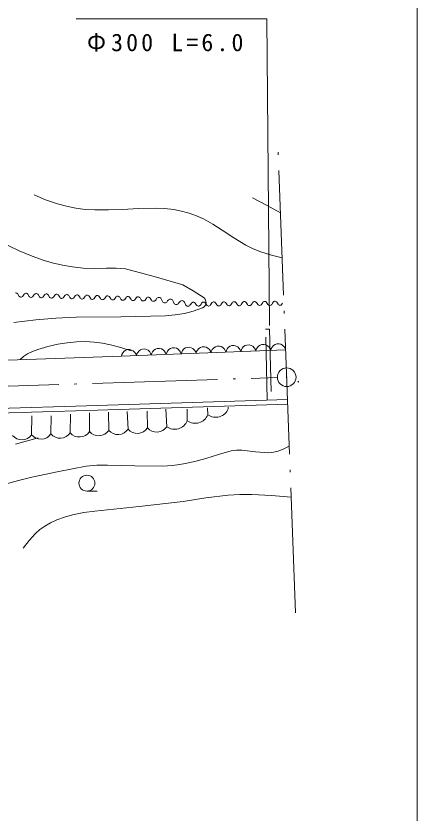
# Model space of a CAD drawing. Units: millimetres, scale not verified. Extents: x 61277 to 701277, y 6480 to 366480.
# Drawn here: x 561760 to 600277, y 229129 to 305660 of the extents above; entities that cross this region are included whole.
import ezdxf

# ---------------------------------------------------------------- set-up
doc = ezdxf.new("R2010")
doc.units = ezdxf.units.MM
doc.header["$LTSCALE"] = 1000
doc.linetypes.add('DASHED', pattern=[7.5, 6, -1.5])
doc.linetypes.add('LONG_DASHED_DOTTED', pattern=[15.25, 12, -1.5, 0.25, -1.5])
doc.layers.add('S-SUV', color=7, linetype='Continuous', lineweight=13)
doc.styles.add('ＭＳ ゴシック', font='')
doc.styles.get('ＭＳ ゴシック').set_extended_font_data('MS Gothic')

msp = doc.modelspace()

# ---------------------------------------------------------------- linework, layer by layer
at = {"layer": 'S-SUV'}
for p, q in [((600277, 6480), (600277, 356480)), ((567529, 305387), (585867, 305387)), ((586111, 275951), (585867, 305387)), ((563506, 288472), (564614, 288018)), ((564614, 288018), (565754, 287617)), ((585821, 287482), (584480, 288209)), ((565754, 287617), (566625, 287382)), ((566625, 287382), (567509, 287205)), ((567509, 287205), (568411, 287088)), ((568411, 287088), (569325, 287030)), ((569325, 287030), (570641, 287030)), ((570641, 287030), (571970, 287090)), ((571970, 287090), (573557, 287182)), ((573557, 287182), (575143, 287213)), ((575143, 287213), (576032, 287171)), ((576032, 287171), (576915, 287069)), ((576915, 287069), (577662, 286928)), ((587164, 286772), (585821, 287482)), ((577662, 286928), (578397, 286728)), ((578397, 286728), (579091, 286475)), ((579091, 286475), (579761, 286166)), ((579761, 286166), (580675, 285653)), ((580675, 285653), (581570, 285081)), ((581570, 285081), (582696, 284341)), ((562064, 283118), (560185, 284016)), ((582696, 284341), (583850, 283656)), ((583850, 283656), (584545, 283311)), ((584545, 283311), (585272, 283019)), ((563166, 282652), (562064, 283118)), ((564284, 282245), (563166, 282652)), ((585272, 283019), (586289, 282698)), ((586289, 282698), (587328, 282428)), ((565244, 281958), (564284, 282245)), ((566219, 281729), (565244, 281958)), ((567206, 281563), (566219, 281729)), ((568200, 281457), (567206, 281563)), ((569329, 281419), (568200, 281457)), ((570454, 281440), (569329, 281419)), ((571370, 281446), (570454, 281440)), ((572275, 281391), (571370, 281446)), ((575029, 280651), (572275, 281391)), ((577770, 279852), (575029, 280651)), ((578779, 279273), (577770, 279852)), ((561785, 279066), (561717, 279068)), ((561849, 279044), (561785, 279066)), ((561889, 279011), (561849, 279044)), ((561932, 278968), (561889, 279011)), ((562048, 278768), (561932, 278968)), ((562088, 278720), (562048, 278768)), ((562141, 278687), (562088, 278720)), ((562197, 278668), (562141, 278687)), ((562258, 278666), (562197, 278668)), ((562322, 278681), (562258, 278666)), ((562375, 278714), (562322, 278681)), ((562415, 278757), (562375, 278714)), ((562480, 278853), (562415, 278757)), ((562544, 278949), (562480, 278853)), ((562584, 278986), (562544, 278949)), ((562635, 279022), (562584, 278986)), ((562696, 279037), (562635, 279022)), ((562765, 279035), (562696, 279037)), ((562828, 279013), (562765, 279035)), ((562869, 278980), (562828, 279013)), ((562911, 278937), (562869, 278980)), ((563028, 278737), (562911, 278937)), ((563068, 278689), (563028, 278737)), ((563121, 278656), (563068, 278689)), ((563176, 278637), (563121, 278656)), ((563237, 278635), (563176, 278637)), ((563302, 278650), (563237, 278635)), ((563354, 278683), (563302, 278650)), ((563395, 278726), (563354, 278683)), ((563459, 278822), (563395, 278726)), ((563523, 278918), (563459, 278822)), ((563564, 278956), (563523, 278918)), ((563614, 278991), (563564, 278956)), ((563676, 279006), (563614, 278991)), ((563744, 279004), (563676, 279006)), ((563807, 278982), (563744, 279004)), ((563848, 278949), (563807, 278982)), ((563891, 278906), (563848, 278949)), ((564007, 278706), (563891, 278906)), ((564047, 278658), (564007, 278706)), ((564100, 278625), (564047, 278658)), ((564156, 278606), (564100, 278625)), ((564217, 278604), (564156, 278606)), ((564281, 278619), (564217, 278604)), ((564334, 278652), (564281, 278619)), ((564374, 278695), (564334, 278652)), ((564438, 278791), (564374, 278695)), ((564503, 278887), (564438, 278791)), ((564543, 278925), (564503, 278887)), ((564593, 278960), (564543, 278925)), ((564655, 278975), (564593, 278960)), ((564724, 278973), (564655, 278975)), ((564787, 278951), (564724, 278973)), ((564827, 278918), (564787, 278951)), ((564870, 278875), (564827, 278918)), ((564986, 278675), (564870, 278875)), ((565026, 278628), (564986, 278675)), ((565079, 278594), (565026, 278628)), ((565135, 278575), (565079, 278594)), ((565196, 278573), (565135, 278575)), ((565260, 278588), (565196, 278573)), ((565313, 278621), (565260, 278588)), ((565353, 278664), (565313, 278621)), ((565418, 278760), (565353, 278664)), ((565482, 278856), (565418, 278760)), ((565522, 278894), (565482, 278856)), ((565573, 278929), (565522, 278894)), ((565634, 278944), (565573, 278929)), ((565703, 278942), (565634, 278944)), ((565766, 278920), (565703, 278942)), ((565807, 278887), (565766, 278920)), ((565849, 278844), (565807, 278887)), ((565966, 278644), (565849, 278844)), ((566006, 278597), (565966, 278644)), ((566059, 278563), (566006, 278597)), ((566292, 278590), (566240, 278557)), ((566333, 278633), (566292, 278590)), ((566397, 278729), (566333, 278633)), ((566461, 278825), (566397, 278729)), ((566502, 278863), (566461, 278825)), ((566552, 278898), (566502, 278863)), ((566614, 278913), (566552, 278898)), ((566682, 278911), (566614, 278913)), ((566745, 278889), (566682, 278911)), ((566786, 278856), (566745, 278889)), ((566829, 278813), (566786, 278856)), ((566945, 278613), (566829, 278813)), ((566985, 278566), (566945, 278613)), ((567312, 278602), (567272, 278559)), ((567376, 278698), (567312, 278602)), ((567441, 278794), (567376, 278698)), ((567481, 278832), (567441, 278794)), ((567531, 278867), (567481, 278832)), ((567593, 278882), (567531, 278867)), ((567662, 278880), (567593, 278882)), ((567725, 278858), (567662, 278880)), ((567765, 278825), (567725, 278858)), ((567808, 278782), (567765, 278825)), ((567924, 278583), (567808, 278782)), ((567964, 278535), (567924, 278583)), ((568356, 278667), (568292, 278571)), ((568420, 278763), (568356, 278667)), ((568461, 278801), (568420, 278763)), ((568511, 278836), (568461, 278801)), ((568572, 278851), (568511, 278836)), ((568641, 278849), (568572, 278851)), ((568704, 278828), (568641, 278849)), ((568745, 278794), (568704, 278828)), ((568787, 278751), (568745, 278794)), ((568904, 278552), (568787, 278751)), ((569335, 278636), (569271, 278540)), ((569400, 278732), (569335, 278636)), ((569440, 278770), (569400, 278732)), ((569490, 278805), (569440, 278770)), ((569552, 278820), (569490, 278805)), ((569620, 278818), (569552, 278820)), ((569683, 278797), (569620, 278818)), ((569724, 278763), (569683, 278797)), ((569767, 278720), (569724, 278763)), ((569883, 278521), (569767, 278720)), ((570315, 278605), (570250, 278509)), ((570379, 278701), (570315, 278605)), ((570419, 278739), (570379, 278701)), ((570469, 278774), (570419, 278739)), ((570531, 278789), (570469, 278774)), ((570600, 278787), (570531, 278789)), ((570663, 278766), (570600, 278787)), ((570703, 278733), (570663, 278766)), ((570746, 278690), (570703, 278733)), ((570862, 278490), (570746, 278690)), ((571294, 278574), (571230, 278478)), ((571358, 278670), (571294, 278574)), ((571399, 278708), (571358, 278670)), ((571449, 278743), (571399, 278708)), ((571511, 278759), (571449, 278743)), ((571579, 278756), (571511, 278759)), ((571642, 278735), (571579, 278756)), ((571683, 278702), (571642, 278735)), ((571725, 278659), (571683, 278702)), ((571842, 278459), (571725, 278659)), ((572338, 278639), (572273, 278543)), ((572378, 278677), (572338, 278639)), ((572428, 278712), (572378, 278677)), ((572490, 278728), (572428, 278712)), ((572558, 278725), (572490, 278728)), ((572621, 278704), (572558, 278725)), ((572662, 278671), (572621, 278704)), ((572705, 278628), (572662, 278671)), ((572821, 278428), (572705, 278628)), ((573317, 278608), (573253, 278512)), ((573357, 278646), (573317, 278608)), ((573407, 278681), (573357, 278646)), ((573469, 278697), (573407, 278681)), ((573538, 278694), (573469, 278697)), ((573601, 278673), (573538, 278694)), ((573641, 278640), (573601, 278673)), ((573684, 278597), (573641, 278640)), ((573800, 278397), (573684, 278597)), ((574296, 278577), (574232, 278481)), ((574337, 278615), (574296, 278577)), ((574387, 278651), (574337, 278615)), ((574449, 278666), (574387, 278651)), ((574517, 278664), (574449, 278666)), ((574580, 278642), (574517, 278664)), ((574621, 278609), (574580, 278642)), ((574664, 278566), (574621, 278609)), ((575347, 278590), (575296, 278552)), ((575409, 278625), (575347, 278590)), ((575481, 278634), (575409, 278625)), ((575559, 278624), (575481, 278634)), ((575628, 278591), (575559, 278624)), ((575670, 278548), (575628, 278591)), ((579821, 278604), (578779, 279273)), ((579943, 278456), (579821, 278604)), ((566114, 278544), (566059, 278563)), ((566176, 278542), (566114, 278544)), ((566240, 278557), (566176, 278542)), ((567038, 278532), (566985, 278566)), ((567094, 278513), (567038, 278532)), ((567155, 278511), (567094, 278513)), ((567219, 278526), (567155, 278511)), ((567272, 278559), (567219, 278526)), ((568017, 278501), (567964, 278535)), ((568073, 278482), (568017, 278501)), ((568134, 278480), (568073, 278482)), ((568198, 278495), (568134, 278480)), ((568251, 278528), (568198, 278495)), ((568292, 278571), (568251, 278528)), ((568944, 278504), (568904, 278552)), ((568997, 278470), (568944, 278504)), ((569052, 278451), (568997, 278470)), ((569114, 278449), (569052, 278451)), ((569178, 278465), (569114, 278449)), ((569230, 278497), (569178, 278465)), ((569271, 278540), (569230, 278497)), ((569923, 278473), (569883, 278521)), ((569976, 278439), (569923, 278473)), ((570032, 278420), (569976, 278439)), ((570093, 278418), (570032, 278420)), ((570157, 278434), (570093, 278418)), ((570210, 278466), (570157, 278434)), ((570250, 278509), (570210, 278466)), ((570903, 278442), (570862, 278490)), ((570955, 278408), (570903, 278442)), ((571011, 278389), (570955, 278408)), ((571072, 278388), (571011, 278389)), ((571137, 278403), (571072, 278388)), ((571189, 278435), (571137, 278403)), ((571230, 278478), (571189, 278435)), ((571882, 278411), (571842, 278459)), ((571935, 278377), (571882, 278411)), ((571990, 278359), (571935, 278377)), ((572052, 278357), (571990, 278359)), ((572116, 278372), (572052, 278357)), ((572168, 278404), (572116, 278372)), ((572209, 278447), (572168, 278404)), ((572273, 278543), (572209, 278447)), ((572861, 278380), (572821, 278428)), ((572914, 278347), (572861, 278380)), ((572970, 278328), (572914, 278347)), ((573031, 278326), (572970, 278328)), ((573095, 278341), (573031, 278326)), ((573148, 278373), (573095, 278341)), ((573188, 278416), (573148, 278373)), ((573253, 278512), (573188, 278416)), ((573841, 278349), (573800, 278397)), ((573893, 278316), (573841, 278349)), ((573949, 278297), (573893, 278316)), ((574010, 278295), (573949, 278297)), ((574075, 278310), (574010, 278295)), ((574127, 278343), (574075, 278310)), ((574168, 278385), (574127, 278343)), ((574232, 278481), (574168, 278385)), ((574780, 278366), (574664, 278566)), ((574820, 278318), (574780, 278366)), ((574873, 278285), (574820, 278318)), ((574929, 278266), (574873, 278285)), ((574990, 278264), (574929, 278266)), ((575054, 278279), (574990, 278264)), ((575106, 278312), (575054, 278279)), ((575147, 278354), (575106, 278312)), ((575211, 278450), (575147, 278354)), ((575296, 278552), (575211, 278450)), ((575714, 278494), (575670, 278548)), ((575822, 278252), (575714, 278494)), ((575862, 278193), (575822, 278252)), ((575918, 278148), (575862, 278193)), ((575980, 278120), (575918, 278148)), ((576049, 278110), (575980, 278120)), ((576124, 278119), (576049, 278110)), ((576188, 278150), (576124, 278119)), ((576240, 278194), (576188, 278150)), ((576325, 278296), (576240, 278194)), ((576410, 278398), (576325, 278296)), ((576460, 278436), (576410, 278398)), ((576522, 278470), (576460, 278436)), ((576594, 278480), (576522, 278470)), ((576672, 278469), (576594, 278480)), ((576741, 278437), (576672, 278469)), ((576784, 278394), (576741, 278437)), ((576827, 278340), (576784, 278394)), ((576936, 278098), (576827, 278340)), ((576976, 278038), (576936, 278098)), ((577032, 277993), (576976, 278038)), ((577093, 277965), (577032, 277993)), ((577163, 277955), (577093, 277965)), ((577238, 277965), (577163, 277955)), ((577302, 277996), (577238, 277965)), ((577353, 278040), (577302, 277996)), ((577438, 278141), (577353, 278040)), ((577523, 278243), (577438, 278141)), ((577574, 278281), (577523, 278243)), ((577635, 278315), (577574, 278281)), ((577708, 278325), (577635, 278315)), ((577786, 278314), (577708, 278325)), ((577855, 278282), (577786, 278314)), ((577897, 278239), (577855, 278282)), ((577941, 278185), (577897, 278239)), ((578049, 277943), (577941, 278185)), ((578089, 277883), (578049, 277943)), ((578145, 277839), (578089, 277883)), ((578206, 277810), (578145, 277839)), ((578276, 277801), (578206, 277810)), ((578351, 277810), (578276, 277801)), ((578415, 277841), (578351, 277810)), ((578466, 277885), (578415, 277841)), ((578551, 277987), (578466, 277885)), ((578612, 278085), (578551, 277987)), ((578650, 278125), (578612, 278085)), ((578699, 278162), (578650, 278125)), ((578760, 278180), (578699, 278162)), ((578829, 278180), (578760, 278180)), ((578892, 278162), (578829, 278180)), ((578934, 278130), (578892, 278162)), ((578979, 278089), (578934, 278130)), ((579103, 277894), (578979, 278089)), ((579146, 277848), (579103, 277894)), ((579200, 277817), (579146, 277848)), ((579256, 277801), (579200, 277817)), ((579381, 277819), (579317, 277801)), ((579432, 277854), (579381, 277819)), ((579471, 277898), (579432, 277854)), ((579531, 277997), (579471, 277898)), ((579591, 278095), (579531, 277997)), ((579630, 278135), (579591, 278095)), ((579678, 278172), (579630, 278135)), ((579739, 278190), (579678, 278172)), ((579808, 278191), (579739, 278190)), ((579872, 278172), (579808, 278191)), ((579845, 277735), (579965, 277891)), ((579914, 278140), (579872, 278172)), ((579958, 278099), (579914, 278140)), ((580008, 278283), (579943, 278456)), ((580083, 277905), (579958, 278099)), ((579965, 277891), (580017, 278080)), ((580017, 278080), (580008, 278283)), ((580125, 277859), (580083, 277905)), ((580179, 277827), (580125, 277859)), ((580236, 277811), (580179, 277827)), ((580297, 277811), (580236, 277811)), ((580360, 277829), (580297, 277811)), ((580411, 277864), (580360, 277829)), ((580450, 277909), (580411, 277864)), ((580510, 278007), (580450, 277909)), ((580570, 278106), (580510, 278007)), ((580609, 278145), (580570, 278106)), ((580658, 278183), (580609, 278145)), ((580719, 278200), (580658, 278183)), ((580787, 278201), (580719, 278200)), ((580851, 278182), (580787, 278201)), ((580893, 278151), (580851, 278182)), ((580938, 278110), (580893, 278151)), ((581062, 277915), (580938, 278110)), ((581104, 277869), (581062, 277915)), ((581158, 277838), (581104, 277869)), ((581215, 277821), (581158, 277838)), ((581276, 277822), (581215, 277821)), ((581340, 277840), (581276, 277822)), ((581391, 277874), (581340, 277840)), ((581429, 277919), (581391, 277874)), ((581490, 278017), (581429, 277919)), ((581550, 278116), (581490, 278017)), ((581588, 278156), (581550, 278116)), ((581637, 278193), (581588, 278156)), ((581698, 278211), (581637, 278193)), ((581767, 278211), (581698, 278211)), ((581831, 278192), (581767, 278211)), ((581872, 278161), (581831, 278192)), ((581917, 278120), (581872, 278161)), ((582041, 277925), (581917, 278120)), ((582084, 277879), (582041, 277925)), ((582138, 277848), (582084, 277879)), ((582194, 277831), (582138, 277848)), ((582255, 277832), (582194, 277831)), ((582319, 277850), (582255, 277832)), ((582370, 277885), (582319, 277850)), ((582409, 277929), (582370, 277885)), ((582469, 278028), (582409, 277929)), ((582529, 278126), (582469, 278028)), ((582568, 278166), (582529, 278126)), ((582616, 278203), (582568, 278166)), ((582677, 278221), (582616, 278203)), ((582746, 278222), (582677, 278221)), ((582810, 278203), (582746, 278222)), ((582852, 278171), (582810, 278203)), ((582896, 278130), (582852, 278171)), ((583021, 277936), (582896, 278130)), ((583063, 277890), (583021, 277936)), ((583117, 277858), (583063, 277890)), ((583174, 277842), (583117, 277858)), ((583235, 277842), (583174, 277842)), ((583298, 277860), (583235, 277842)), ((583349, 277895), (583298, 277860)), ((583388, 277940), (583349, 277895)), ((583448, 278038), (583388, 277940)), ((583508, 278137), (583448, 278038)), ((583547, 278176), (583508, 278137)), ((583596, 278214), (583547, 278176)), ((583657, 278231), (583596, 278214)), ((583725, 278232), (583657, 278231)), ((583789, 278213), (583725, 278232)), ((583831, 278182), (583789, 278213)), ((583876, 278141), (583831, 278182)), ((584000, 277946), (583876, 278141)), ((584042, 277900), (584000, 277946)), ((584096, 277869), (584042, 277900)), ((584153, 277852), (584096, 277869)), ((584214, 277853), (584153, 277852)), ((584278, 277871), (584214, 277853)), ((584329, 277905), (584278, 277871)), ((584367, 277950), (584329, 277905)), ((584428, 278048), (584367, 277950)), ((584488, 278147), (584428, 278048)), ((584527, 278187), (584488, 278147)), ((584575, 278224), (584527, 278187)), ((584636, 278242), (584575, 278224)), ((584705, 278242), (584636, 278242)), ((584769, 278223), (584705, 278242)), ((584811, 278192), (584769, 278223)), ((584855, 278151), (584811, 278192)), ((584980, 277956), (584855, 278151)), ((585022, 277910), (584980, 277956)), ((585076, 277879), (585022, 277910)), ((585132, 277862), (585076, 277879)), ((585194, 277863), (585132, 277862)), ((585257, 277881), (585194, 277863)), ((585308, 277916), (585257, 277881)), ((585347, 277960), (585308, 277916)), ((585407, 278059), (585347, 277960)), ((585467, 278157), (585407, 278059)), ((585506, 278197), (585467, 278157)), ((585554, 278234), (585506, 278197)), ((585616, 278252), (585554, 278234)), ((585684, 278253), (585616, 278252)), ((585748, 278234), (585684, 278253)), ((585790, 278202), (585748, 278234)), ((585834, 278161), (585790, 278202)), ((585959, 277967), (585834, 278161)), ((586001, 277921), (585959, 277967)), ((586055, 277889), (586001, 277921)), ((586112, 277873), (586055, 277889)), ((586173, 277873), (586112, 277873)), ((586236, 277891), (586173, 277873)), ((586287, 277926), (586236, 277891)), ((586326, 277970), (586287, 277926)), ((586386, 278069), (586326, 277970)), ((586447, 278168), (586386, 278069)), ((586485, 278207), (586447, 278168)), ((586534, 278244), (586485, 278207)), ((586595, 278262), (586534, 278244)), ((586663, 278263), (586595, 278262)), ((586727, 278244), (586663, 278263)), ((586769, 278213), (586727, 278244)), ((586814, 278171), (586769, 278213)), ((586938, 277977), (586814, 278171)), ((586980, 277931), (586938, 277977)), ((587035, 277900), (586980, 277931)), ((587091, 277883), (587035, 277900)), ((587152, 277884), (587091, 277883)), ((587216, 277901), (587152, 277884)), ((587267, 277936), (587216, 277901)), ((587306, 277981), (587267, 277936)), ((587366, 278079), (587306, 277981)), ((577050, 276951), (577940, 277101)), ((577940, 277101), (578773, 277318)), ((578773, 277318), (579682, 277622)), ((579317, 277801), (579256, 277801)), ((579682, 277622), (579845, 277735)), ((561556, 276224), (563664, 276499)), ((563664, 276499), (565605, 276655)), ((565605, 276655), (567548, 276751)), ((567548, 276751), (571840, 276774)), ((571840, 276774), (576136, 276858)), ((576136, 276858), (577050, 276951)), ((585724, 275581), (586123, 275591)), ((564831, 273926), (565796, 274140)), ((565796, 274140), (566679, 274281)), ((566679, 274281), (567585, 274364)), ((567585, 274364), (568436, 274388)), ((568436, 274388), (569283, 274351)), ((569283, 274351), (570065, 274250)), ((570065, 274250), (570848, 274089)), ((570848, 274089), (571838, 273814)), ((582507, 274007), (582340, 273947)), ((582729, 274016), (582507, 274007)), ((582900, 273969), (582729, 274016)), ((583774, 274003), (583620, 273911)), ((583941, 274063), (583774, 274003)), ((584163, 274072), (583941, 274063)), ((584334, 274024), (584163, 274072)), ((584495, 273944), (584334, 274024)), ((585208, 274058), (585054, 273966)), ((585375, 274118), (585208, 274058)), ((585597, 274127), (585375, 274118)), ((585767, 274080), (585597, 274127)), ((585929, 274000), (585767, 274080)), ((586074, 273848), (585929, 274000)), ((586488, 274021), (586354, 273858)), ((586642, 274114), (586488, 274021)), ((586809, 274174), (586642, 274114)), ((587031, 274183), (586809, 274174)), ((587201, 274135), (587031, 274183)), ((587362, 274055), (587201, 274135)), ((587508, 273903), (587362, 274055)), ((562855, 273208), (563346, 273455)), ((563346, 273455), (563867, 273650)), ((563867, 273650), (564831, 273926)), ((571838, 273814), (572823, 273496)), ((571887, 272993), (587660, 273604)), ((572015, 273304), (571938, 273161)), ((572149, 273467), (572015, 273304)), ((572303, 273559), (572149, 273467)), ((572469, 273619), (572303, 273559)), ((572692, 273628), (572469, 273619)), ((572862, 273580), (572692, 273628)), ((573023, 273501), (572862, 273580)), ((573169, 273348), (573023, 273501)), ((573261, 273212), (573169, 273348)), ((573372, 273216), (573321, 273049)), ((573449, 273359), (573372, 273216)), ((573583, 273522), (573449, 273359)), ((573737, 273614), (573583, 273522)), ((573903, 273675), (573737, 273614)), ((574126, 273683), (573903, 273675)), ((574296, 273636), (574126, 273683)), ((574457, 273556), (574296, 273636)), ((574603, 273404), (574457, 273556)), ((574695, 273267), (574603, 273404)), ((574755, 273104), (574695, 273267)), ((574806, 273272), (574755, 273104)), ((574883, 273415), (574806, 273272)), ((575016, 273578), (574883, 273415)), ((575171, 273670), (575016, 273578)), ((575337, 273730), (575171, 273670)), ((575560, 273739), (575337, 273730)), ((575730, 273691), (575560, 273739)), ((575891, 273611), (575730, 273691)), ((576037, 273459), (575891, 273611)), ((576129, 273323), (576037, 273459)), ((576189, 273160), (576129, 273323)), ((576240, 273327), (576189, 273160)), ((576317, 273470), (576240, 273327)), ((576450, 273633), (576317, 273470)), ((576605, 273725), (576450, 273633)), ((576771, 273786), (576605, 273725)), ((576993, 273794), (576771, 273786)), ((577164, 273747), (576993, 273794)), ((577325, 273667), (577164, 273747)), ((577471, 273515), (577325, 273667)), ((577562, 273378), (577471, 273515)), ((577623, 273215), (577562, 273378)), ((577674, 273382), (577623, 273215)), ((577751, 273525), (577674, 273382)), ((577884, 273689), (577751, 273525)), ((578039, 273781), (577884, 273689)), ((578205, 273841), (578039, 273781)), ((578427, 273850), (578205, 273841)), ((578598, 273802), (578427, 273850)), ((578759, 273722), (578598, 273802)), ((578905, 273570), (578759, 273722)), ((578996, 273434), (578905, 273570)), ((579056, 273271), (578996, 273434)), ((579107, 273438), (579056, 273271)), ((579185, 273581), (579107, 273438)), ((579318, 273744), (579185, 273581)), ((579473, 273836), (579318, 273744)), ((579639, 273897), (579473, 273836)), ((579861, 273905), (579639, 273897)), ((580032, 273858), (579861, 273905)), ((580193, 273778), (580032, 273858)), ((580339, 273626), (580193, 273778)), ((580430, 273489), (580339, 273626)), ((580490, 273326), (580430, 273489)), ((580541, 273493), (580490, 273326)), ((580618, 273636), (580541, 273493)), ((580752, 273800), (580618, 273636)), ((580907, 273892), (580752, 273800)), ((581073, 273952), (580907, 273892)), ((581295, 273961), (581073, 273952)), ((581466, 273913), (581295, 273961)), ((581627, 273833), (581466, 273913)), ((581773, 273681), (581627, 273833)), ((581864, 273545), (581773, 273681)), ((581924, 273382), (581864, 273545)), ((581975, 273549), (581924, 273382)), ((582052, 273692), (581975, 273549)), ((582186, 273855), (582052, 273692)), ((582340, 273947), (582186, 273855)), ((583061, 273889), (582900, 273969)), ((583207, 273737), (583061, 273889)), ((583298, 273600), (583207, 273737)), ((583358, 273437), (583298, 273600)), ((583409, 273604), (583358, 273437)), ((583486, 273747), (583409, 273604)), ((583620, 273911), (583486, 273747)), ((584641, 273792), (584495, 273944)), ((584732, 273656), (584641, 273792)), ((584792, 273493), (584732, 273656)), ((584843, 273660), (584792, 273493)), ((584920, 273803), (584843, 273660)), ((585054, 273966), (584920, 273803)), ((586166, 273711), (586074, 273848)), ((586226, 273548), (586166, 273711)), ((586277, 273715), (586226, 273548)), ((586354, 273858), (586277, 273715)), ((587600, 273767), (587508, 273903)), ((587660, 273604), (587600, 273767)), ((552044, 272317), (561899, 272655)), ((561899, 272655), (571887, 272993)), ((562175, 272664), (562491, 272955)), ((562491, 272955), (562855, 273208)), ((571938, 273161), (571887, 272993)), ((573321, 273049), (573261, 273212)), ((587840, 268826), (568545, 268240)), ((568545, 268240), (551607, 267714)), ((568559, 267790), (587857, 268377)), ((576239, 266221), (576159, 267897)), ((578210, 266796), (578193, 267905)), ((580181, 267370), (580166, 268021)), ((582152, 267944), (582147, 268083)), ((550955, 267243), (568559, 267790)), ((563264, 265457), (563276, 267265)), ((565113, 265523), (565144, 267265)), ((566968, 265639), (566988, 267428)), ((568822, 265756), (568831, 267564)), ((570676, 265872), (570648, 267618)), ((572531, 265989), (572437, 267672)), ((574385, 266105), (574362, 267699)), ((561706, 264556), (563883, 265159)), ((586930, 263882), (587473, 264097)), ((587473, 264097), (588007, 264369)), ((580001, 263168), (581214, 263564)), ((581214, 263564), (582441, 263902)), ((582441, 263902), (582949, 263972)), ((582949, 263972), (583463, 263982)), ((583463, 263982), (584757, 263812)), ((584757, 263812), (586030, 263705)), ((586030, 263705), (586480, 263763)), ((586480, 263763), (586930, 263882)), ((568507, 262432), (569519, 262515)), ((569519, 262515), (570547, 262538)), ((570547, 262538), (573185, 262450)), ((575814, 262423), (576834, 262507)), ((576834, 262507), (577848, 262651)), ((577848, 262651), (578923, 262878)), ((578923, 262878), (580001, 263168)), ((563287, 261373), (565893, 261932)), ((565893, 261932), (568507, 262432)), ((573185, 262450), (575814, 262423)), ((560713, 260694), (561996, 261063)), ((561996, 261063), (563287, 261373)), ((568575, 260036), (569570, 260036)), ((579986, 259383), (582144, 259654)), ((582144, 259654), (583272, 259709)), ((583272, 259709), (584403, 259703)), ((584403, 259703), (586301, 259606)), ((586301, 259606), (588193, 259451)), ((573594, 258558), (577832, 259052)), ((577832, 259052), (579986, 259383)), ((567205, 257758), (568272, 257971)), ((568272, 257971), (569349, 258124)), ((569349, 258124), (573594, 258558)), ((565083, 257006), (565679, 257277)), ((565679, 257277), (566430, 257546)), ((566430, 257546), (567205, 257758)), ((564052, 256345), (564519, 256682)), ((564519, 256682), (565083, 257006)), ((563016, 255291), (563632, 255969)), ((563632, 255969), (564052, 256345)), ((562446, 254574), (563016, 255291))]:
    msp.add_line(p, q, dxfattribs=at)
at = {"layer": 'S-SUV', "linetype": 'LONG_DASHED_DOTTED'}
for p, q in [((588610, 248357), (586924, 293167)), ((553874, 269888), (586859, 270943))]:
    msp.add_line(p, q, dxfattribs=at)
at = {"layer": 'S-SUV', "linetype": 'DASHED'}
for p, q in [((585890, 268805), (585724, 275581)), ((586123, 275591), (586290, 268815))]:
    msp.add_line(p, q, dxfattribs=at)
at = {"layer": 'S-SUV'}
for centre, radius in [((587759, 270972), 896), ((587759, 270972), 27), ((588872, 270544), 31.2), ((588872, 270544), 25), ((588872, 270544), 18.8), ((588872, 270544), 12.5), ((588872, 270544), 6.2), ((568575, 260801), 765)]:
    msp.add_circle(centre, radius, dxfattribs=at)
for centre, radius, start, end in [((580942, 268428), 1303, 234.29544, 338.19032), ((578971, 267854), 1303, 234.29544, 338.19032), ((577000, 267280), 1303, 234.29544, 338.19032), ((565997, 266277), 1161, 220.46115, 326.72136), ((567851, 266393), 1161, 220.46115, 326.72136), ((569705, 266509), 1161, 220.46115, 326.72136), ((571560, 266626), 1161, 220.46115, 326.72136), ((573414, 266742), 1161, 220.46115, 326.72136), ((575269, 266859), 1161, 220.46115, 326.72136), ((562315, 266117), 1156, 218.93001, 325.19022), ((564164, 266183), 1156, 218.93001, 325.19022)]:
    msp.add_arc(centre, radius, start, end, dxfattribs=at)

# ---------------------------------------------------------------- texts
at = {"layer": 'S-SUV', "insert": (568572, 302221), "char_height": 1686, "attachment_point": 7, "style": 'ＭＳ ゴシック'}
msp.add_mtext('\\T1.26;Φ300\\~L=6.0', dxfattribs=at)

doc.saveas('drawing.dxf')
